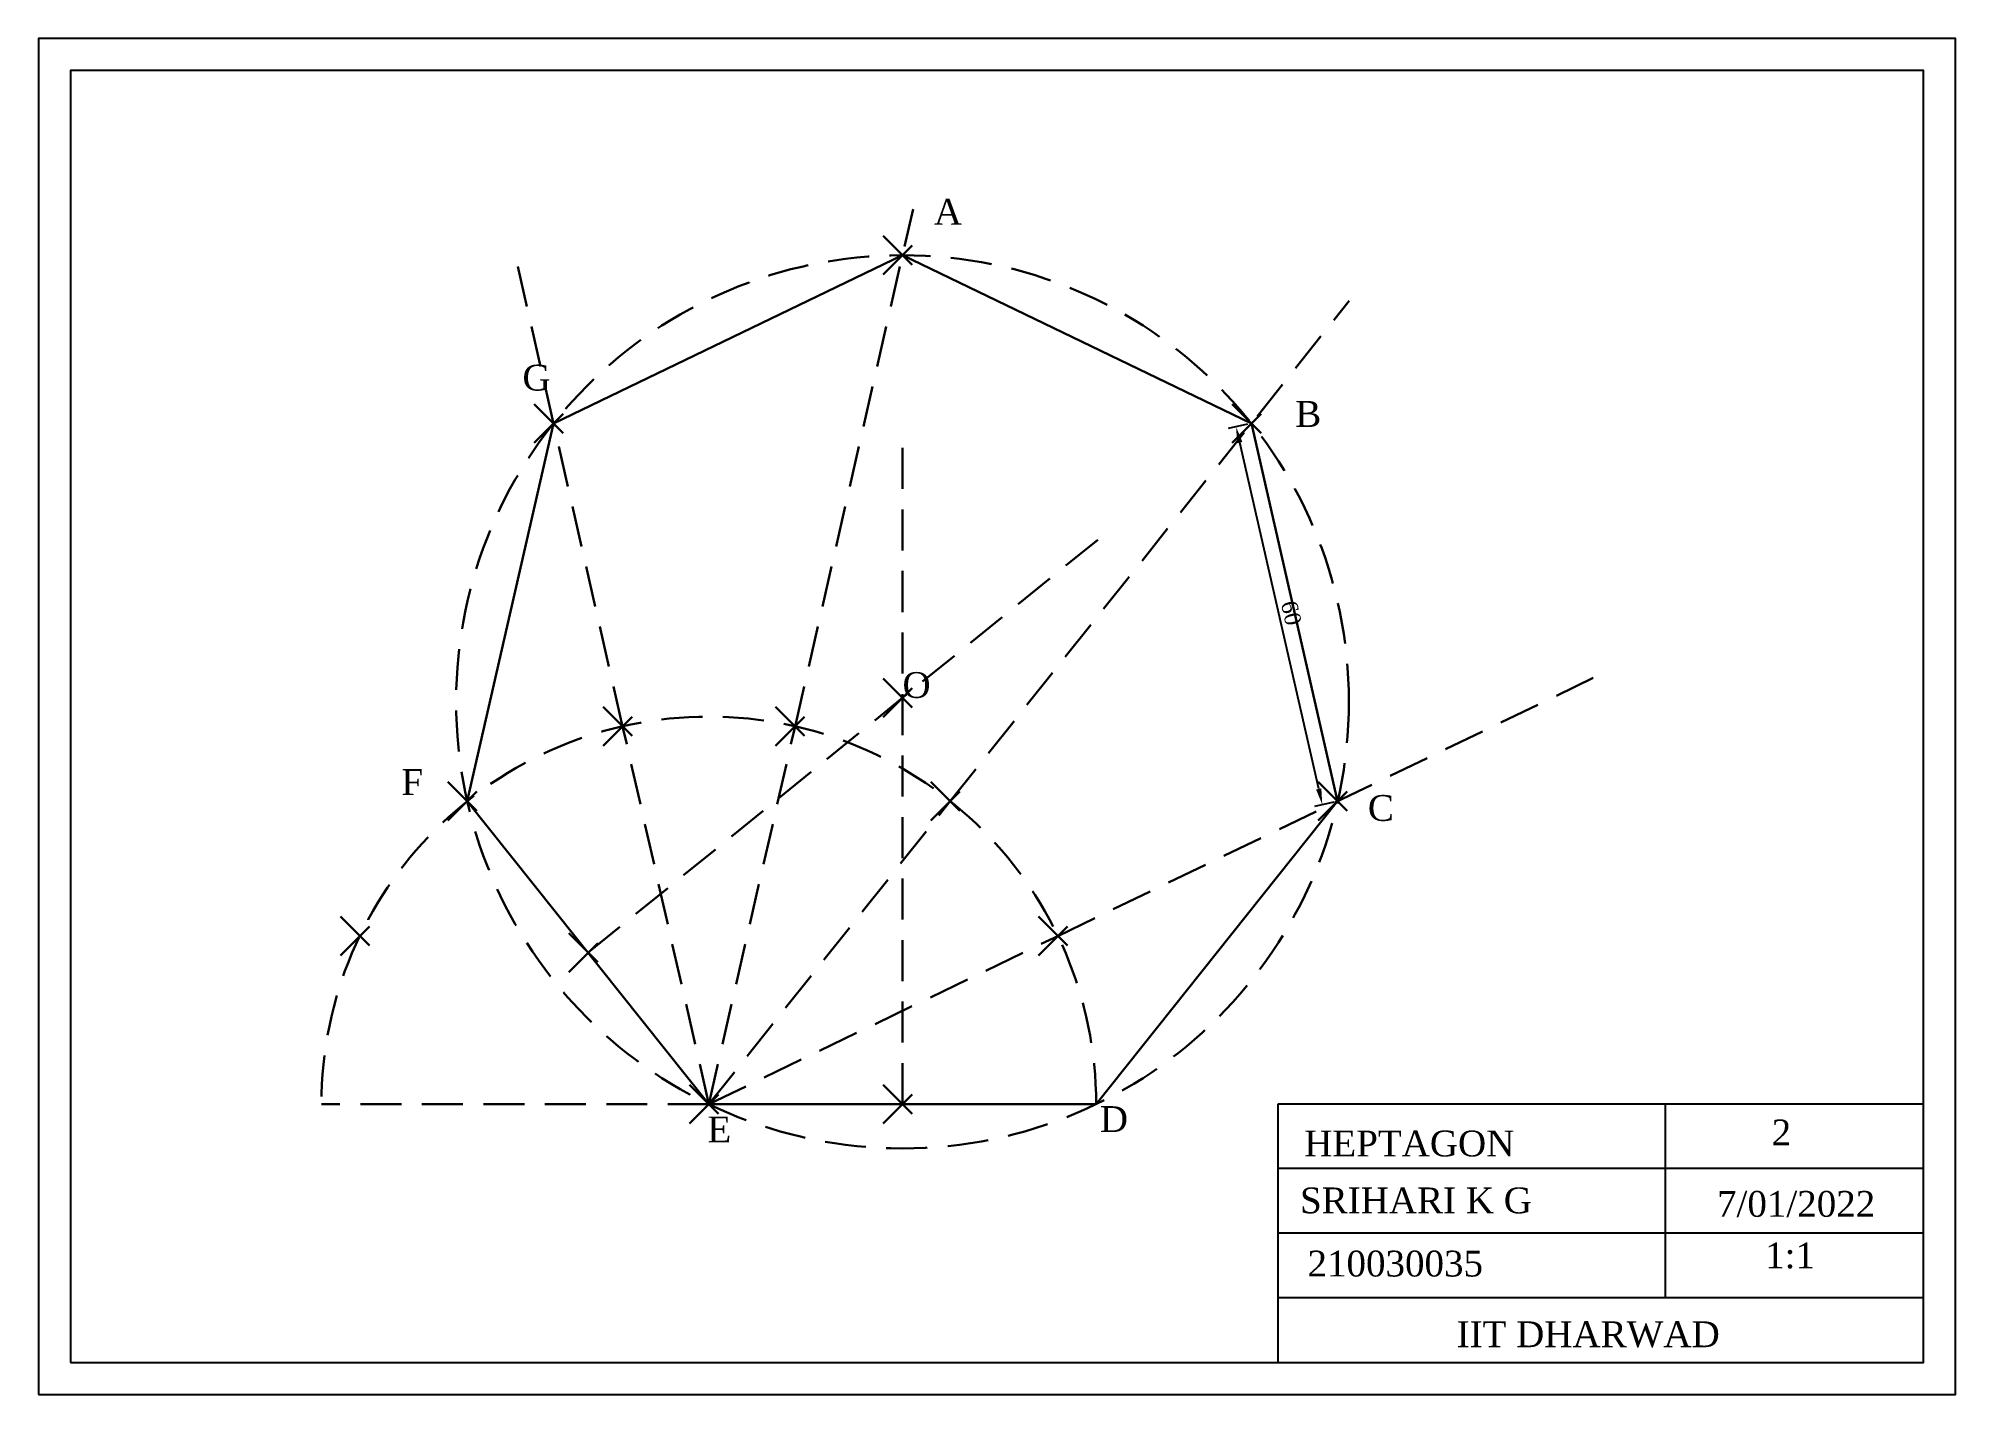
# Paper-space layout 'Layout1' of a CAD drawing. Header units: millimetres. Extents: x 0 to 297, y 0 to 210.
import ezdxf

# ---------------------------------------------------------------- set-up
doc = ezdxf.new("R2010")
doc.units = ezdxf.units.MM
doc.header["$PDMODE"] = 3
doc.header["$PDSIZE"] = 3
doc.linetypes.add('HIDDEN', pattern=[9.525, 6.35, -3.175])
for name, color, linetype, lineweight in [('Dimension', 3, 'Continuous', 9), ('Hidden', 5, 'HIDDEN', 30), ('Thick', 1, 'Continuous', 30)]:
    doc.layers.add(name, color=color, linetype=linetype, lineweight=lineweight)
doc.styles.add('Drawing', font='times.ttf')
doc.styles.get("Standard").update_dxf_attribs({"font": 'times.ttf'})
doc.dimstyles.new('Copy of ISO-25', dxfattribs={"dimtxt": 2.5, "dimasz": 2.5, "dimexe": 1.25, "dimexo": 0.625, "dimtad": 1, "dimtoh": 1, "dimdsep": 46, "dimtxsty": 'Standard', "dimcen": 2.5, "dimadec": 0, "dimazin": 0, "dimtfac": 1, "dimtmove": 0, "dimatfit": 3, "dimfxl": 1, "dimarcsym": 0})

# ---------------------------------------------------------------- blocks, each defined once
blk = doc.blocks.new('*D12')
at = {"layer": 'Defpoints', "color": 0, "transparency": 16777216}
for p in [(185.54, 149.84), (187.92, 150.39), (201.27, 91.89)]:
    blk.add_point(p, dxfattribs=at)
at = {"layer": 'Dimension', "color": 0, "lineweight": -2, "transparency": 16777216}
for p, q in [((187.31, 150.25), (184.32, 149.57)), ((198.34, 93.79), (186.1, 147.41)), ((200.66, 91.75), (197.68, 91.07))]:
    blk.add_line(p, q, dxfattribs=at)
at = {"layer": 'Dimension', "color": 0, "transparency": 16777216}
for points in [[(186.51, 147.5), (185.69, 147.31), (185.54, 149.84)], [(198.74, 93.88), (197.93, 93.69), (198.89, 91.35)]]:
    blk.add_solid(points, dxfattribs=at)
at = {"layer": 'Dimension', "color": 0, "transparency": 16777216, "insert": (194.07, 121.02), "char_height": 2.5, "attachment_point": 5, "rotation": 282.8571}
blk.add_mtext('60', dxfattribs=at)

psp = doc.layouts.get("Layout1")

# ---------------------------------------------------------------- linework, layer by layer
for p, q in [((292, 45), (192, 45)), ((192, 45), (192, 5)), ((252, 45), (252, 15)), ((292, 5), (292, 45)), ((292, 35), (192, 35)), ((292, 25), (192, 25)), ((292, 15), (192, 15)), ((192, 5), (292, 5)), ((292, 5), (292, 5))]:
    psp.add_line(p, q)
for points in [[(0, 0), (297, 0), (297, 210), (0, 210)], [(5, 5), (292, 5), (292, 205), (5, 205)]]:
    psp.add_lwpolyline(points, close=True)
at = {"layer": 'Hidden'}
for p, q in [((90.507, 103.475), (74.225, 174.814)), ((133.859, 44.98), (133.859, 149.412)), ((85.154, 68.435), (166.554, 134.351)), ((103.859, 44.98), (90.507, 103.475)), ((103.859, 44.98), (43.859, 44.98))]:
    psp.add_line(p, q, dxfattribs=at)
for points in [[(103.859, 44.98), (117.21, 103.475), (135.49, 183.566)], [(103.859, 44.98), (141.268, 91.89), (203.064, 169.379)], [(103.859, 44.98), (157.917, 71.013), (243.717, 112.332)]]:
    psp.add_lwpolyline(points, dxfattribs=at)
psp.add_circle((133.859, 107.275), 69.143, dxfattribs=at)
psp.add_arc((103.859, 44.98), 60, 0, 180, dxfattribs=at)
for p in [(133.859, 176.418), (79.801, 150.385), (187.917, 150.385), (133.859, 107.875), (90.507, 103.475), (117.21, 103.475), (66.449, 91.89), (141.268, 91.89), (201.268, 91.89), (49.801, 71.013), (85.154, 68.435), (157.917, 71.013), (103.859, 44.98), (133.859, 44.98)]:
    psp.add_point(p, dxfattribs=at)
at = {"layer": 'Thick'}
for p, q in [((66.449, 91.89), (103.859, 44.98)), ((103.859, 44.98), (163.859, 44.98))]:
    psp.add_line(p, q, dxfattribs=at)
psp.add_lwpolyline([(163.859, 44.98), (201.268, 91.89), (187.917, 150.385), (133.859, 176.418), (79.801, 150.385), (66.449, 91.89)], dxfattribs=at)

# ---------------------------------------------------------------- texts
at = {"style": 'Drawing'}
for s, p in [(' 2', (266.987, 38.599)), ('HEPTAGON', (196.084, 36.89)), ('SRIHARI K G', (195.441, 28.076)), (' 7/01/2022', (258.529, 27.536)), ('210030035', (196.599, 18.293)), ('       1:1', (256.913, 19.568)), ('IIT DHARWAD', (219.69, 7.348))]:
    psp.add_text(s, height=4, dxfattribs=at).set_placement(p)
at = {"layer": 'Thick', "style": 'Drawing'}
for s, p in [('A', (138.725, 181.154)), ('G', (74.987, 155.465)), ('B', (194.695, 149.846)), ('O', (133.859, 107.875)), ('F', (56.241, 92.85)), ('C', (205.943, 88.836)), ('D', (164.434, 40.67)), ('E', (103.642, 39.064))]:
    psp.add_text(s, height=4, dxfattribs=at).set_placement(p)

# ---------------------------------------------------------------- dimensions: what is measured, and where the dimension line sits
at = {"layer": 'Dimension'}
dim = psp.add_aligned_dim(p1=(201.268, 91.89), p2=(187.917, 150.385), distance=2.435, dimstyle='Copy of ISO-25', dxfattribs=at)
dim.commit()
dim.dimension.update_dxf_attribs({"geometry": '*D12', "text_midpoint": (194.068, 121.018)})

doc.saveas('drawing.dxf')
